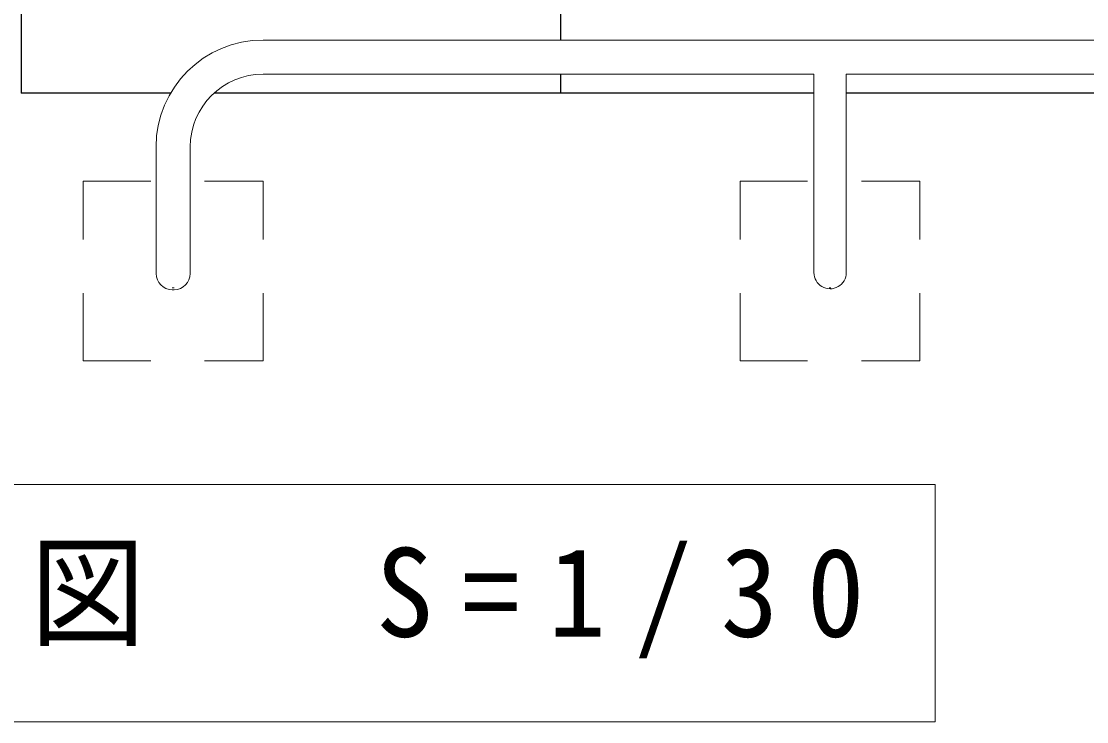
# Model space of a CAD drawing. Units: millimetres on the paper. Extents: x -537 to 0, y 0 to 257.
# Drawn here: x -275.26 to -235.74, y 153.93 to 179.93 of the extents above; entities that cross this region are included whole.
import ezdxf

# ---------------------------------------------------------------- set-up
doc = ezdxf.new("R2010")
doc.units = ezdxf.units.MM
doc.linetypes.add('USER1', pattern=[4.5, 2.5, -2])
doc.layers.add('1_30', color=7, linetype='Continuous', lineweight=13)
doc.styles.add('ＭＳ ゴシック', font='')
doc.styles.get('ＭＳ ゴシック').set_extended_font_data('MS Gothic')

msp = doc.modelspace()

# ---------------------------------------------------------------- linework, layer by layer
at = {"layer": '1_30', "color": 3, "lineweight": 25}
for p, q in [((-275.261, 180.597), (-275.261, 177.264)), ((-255.262, 180.597), (-255.262, 179.23)), ((-255.262, 177.964), (-255.262, 177.264)), ((-269.72, 177.264), (-275.261, 177.264)), ((-255.262, 177.264), (-268.109, 177.264)), ((-245.862, 177.264), (-255.262, 177.264)), ((-235.262, 177.264), (-244.662, 177.264))]:
    msp.add_line(p, q, dxfattribs=at)
at = {"layer": '1_30'}
for p, q in [((-224.229, 179.23), (-266.295, 179.23)), ((-266.295, 177.964), (-245.862, 177.964)), ((-245.862, 170.601), (-245.862, 177.964)), ((-224.229, 177.964), (-244.662, 177.964)), ((-244.662, 170.597), (-244.662, 177.964)), ((-270.261, 175.264), (-270.261, 170.564)), ((-268.995, 175.264), (-268.995, 170.564)), ((-269.661, 170.036), (-269.595, 170.036)), ((-269.661, 169.964), (-269.595, 169.964)), ((-245.295, 170.036), (-245.229, 170.036)), ((-241.361, 162.73), (-289.161, 162.73)), ((-241.361, 153.93), (-241.361, 162.73)), ((-289.161, 153.93), (-241.361, 153.93))]:
    msp.add_line(p, q, dxfattribs=at)
at = {"layer": '1_30', "linetype": 'USER1'}
for p, q in [((-272.961, 167.329), (-272.961, 173.996)), ((-272.961, 173.996), (-266.295, 173.996)), ((-266.295, 167.329), (-266.295, 173.996)), ((-248.595, 173.996), (-241.928, 173.996)), ((-248.595, 167.329), (-248.595, 173.996)), ((-241.928, 167.329), (-241.928, 173.996)), ((-272.961, 167.329), (-266.295, 167.329)), ((-248.595, 167.329), (-241.928, 167.329))]:
    msp.add_line(p, q, dxfattribs=at)
at = {"layer": '1_30'}
for centre, radius, start, end in [((-266.295, 175.264), 3.967, 90, 180), ((-266.295, 175.264), 2.7, 90, 180), ((-269.661, 170.564), 0.6, 180, 270), ((-269.595, 170.564), 0.6, 270, 0), ((-245.262, 170.597), 0.6, 179.6513, 0)]:
    msp.add_arc(centre, radius, start, end, dxfattribs=at)

# ---------------------------------------------------------------- texts
at = {"layer": '1_30', "insert": (-287.761, 158.33), "char_height": 3.299, "attachment_point": 4, "style": 'ＭＳ ゴシック'}
msp.add_mtext('\\T1.5;\\W0.95;平面図\u3000S=1/30', dxfattribs=at)

doc.saveas('drawing.dxf')
